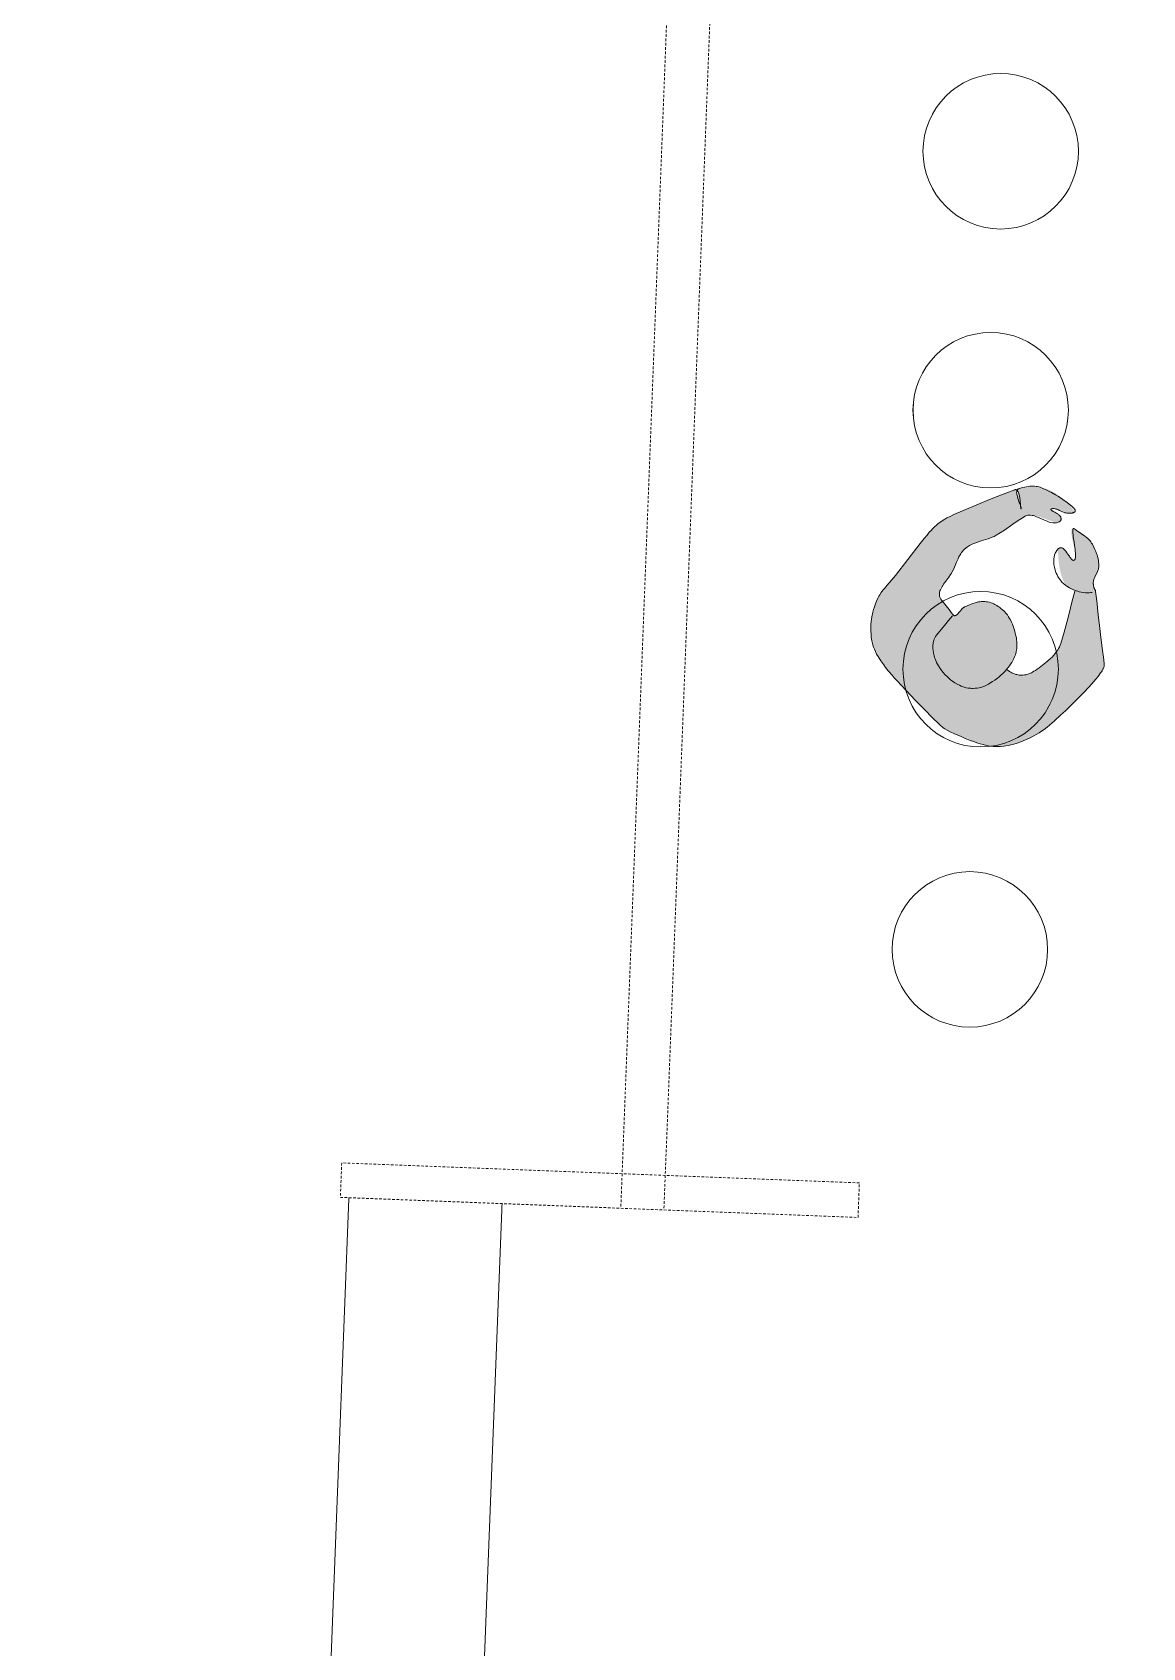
# Model space of a CAD drawing. Header units: millimetres. Extents: x 32078 to 83548, y -4690 to 56252.
# Drawn here: x 77208 to 79780, y 18908 to 22648 of the extents above; entities that cross this region are included whole.
import ezdxf

# ---------------------------------------------------------------- set-up
doc = ezdxf.new("R2010")
doc.units = ezdxf.units.MM
doc.header["$MEASUREMENT"] = 0
doc.linetypes.add('DGN Style 2', pattern=[10, 6, -4])
for name, color, linetype, lineweight in [('FIXT-JNRY-PART', 42, 'Continuous', 0), ('FNSH-FLOR', 220, 'Continuous', 0), ('FURN', 40, 'Continuous', 0), ('FURN-FREE', 1, 'Continuous', 0), ('PRES-FILL', 7, 'Continuous', 0), ('PRES-PEOP', 42, 'Continuous', 0)]:
    doc.layers.add(name, color=color, linetype=linetype, lineweight=lineweight)

# ---------------------------------------------------------------- blocks, each defined once
blk = doc.blocks.new('*U219')
at = {"layer": 'PRES-FILL', "linetype": 'ByBlock', "lineweight": -2}
h = blk.add_hatch(color=0, dxfattribs=at)
edge = h.paths.add_edge_path(flags=16)
edge.add_spline(control_points=[(-87.1, -291.1), (-88.9, -288.5), (-89.4, -283.3), (-89.5, -277.4)], knot_values=[0, 0, 0, 0, 1, 1, 1, 1], degree=3, periodic=0)
edge.add_spline(control_points=[(-89.5, -277.4), (-94.1, -264.3), (-102.3, -248.1), (-95, -247.6), (-88, -247), (-89.7, -264.1), (-89.5, -277.4)], knot_values=[0, 0, 0, 0, 0.509531, 0.509531, 0.509531, 1, 1, 1, 1], degree=3, periodic=0)
edge.add_spline(control_points=[(-89.5, -277.4), (-87.5, -283), (-86.2, -288.1), (-87.1, -291.1)], knot_values=[0, 0, 0, 0, 1, 1, 1, 1], degree=3, periodic=0)
edge.add_spline(control_points=[(-87.1, -291.1), (-86, -292.7), (-84.3, -293.3), (-82, -292.6), (-63.6, -286.7), (-44.9, -280.7), (-26.4, -274.1), (-4, -266.1), (18.4, -258.1), (40.8, -249.8), (62.1, -241.9), (84, -234.3), (102, -220.3), (117.4, -208.3), (129.9, -193.2), (142.6, -178.6), (163, -155.2), (182.9, -131.3), (203.2, -107.9), (213.2, -96.5), (224.2, -86), (234.3, -74.7), (246.7, -60.8), (254.8, -44.4), (259.7, -25), (268.8, 10.8), (269.4, 46.9), (252.7, 77.9), (241.3, 99.1), (227.3, 117.8), (212, 135.7), (198.2, 151.6), (184.4, 167.6), (170.6, 183.5), (153.9, 202.7), (137.1, 221.9), (119.8, 240.6), (106.8, 254.7), (88.4, 262.4), (71.1, 271.5), (49.3, 282.9), (28.3, 292.7), (3.3, 297.3), (-21.5, 302), (-44.7, 298.6), (-68.4, 290.7), (-91.1, 283.2), (-111.9, 273.8), (-130.5, 259.8), (-157.5, 239.5), (-182.8, 217.5), (-207.6, 194.9), (-226.2, 177.9), (-244, 160), (-260.3, 140.7), (-265.4, 134.8), (-270.1, 127.5), (-269.8, 119.5), (-269, 91.5), (-265, 65.1), (-263.2, 38), (-261.2, 9.3), (-260.2, -19.6), (-257.9, -48.3), (-257.6, -51.7), (-255, -54.6), (-254.2, -58), (-253.4, -61.6), (-253.2, -65.2), (-253.5, -68.8), (-254.4, -82.4), (-267.6, -92.2), (-268.2, -106.7), (-269, -125.4), (-262.5, -142.7), (-255.6, -157.8), (-248.2, -173.7), (-230.6, -189), (-215.1, -195.9), (-194.6, -205.1), (-227.5, -119.8), (-210.4, -122.7), (-200.6, -124.4), (-194.9, -152.8), (-181.9, -153.3), (-179.8, -153.3), (-175.7, -153.3), (-175.6, -151), (-174.7, -121.2), (-175.9, -84.2), (-191.9, -63.8), (-196.2, -58.4), (-202.4, -54.5), (-209.7, -51.7)], knot_values=[0, 0, 0, 0, 0.004098, 0.004098, 0.004098, 0.036354, 0.036354, 0.036354, 0.07573, 0.07573, 0.07573, 0.113201, 0.113201, 0.113201, 0.145266, 0.145266, 0.145266, 0.196552, 0.196552, 0.196552, 0.221625, 0.221625, 0.221625, 0.252365, 0.252365, 0.252365, 0.309173, 0.309173, 0.309173, 0.348127, 0.348127, 0.348127, 0.382965, 0.382965, 0.382965, 0.425054, 0.425054, 0.425054, 0.456865, 0.456865, 0.456865, 0.496842, 0.496842, 0.496842, 0.536467, 0.536467, 0.536467, 0.574696, 0.574696, 0.574696, 0.630228, 0.630228, 0.630228, 0.671879, 0.671879, 0.671879, 0.684675, 0.684675, 0.684675, 0.729775, 0.729775, 0.729775, 0.777357, 0.777357, 0.777357, 0.783126, 0.783126, 0.783126, 0.789055, 0.789055, 0.789055, 0.811446, 0.811446, 0.811446, 0.840448, 0.840448, 0.840448, 0.871083, 0.871083, 0.871083, 0.911485, 0.911485, 0.911485, 0.934486, 0.934486, 0.934486, 0.938181, 0.938181, 0.938181, 0.987094, 0.987094, 0.987094, 1, 1, 1, 1], degree=3, periodic=0)
edge.add_line((-209.7, -51.7), (-194, 0))
edge.add_spline(control_points=[(-194, 0), (-187, 22.7), (-179.6, 45.3), (-171.5, 67.7), (-163, 91.4), (-139.6, 107.6), (-118.7, 121.9), (-107.4, 129.7), (-96.1, 136.5), (-80.5, 136.9), (-68.4, 137.2), (-58.5, 133.8), (-50.1, 127.2)], knot_values=[0, 0, 0, 0, 0.324205, 0.324205, 0.324205, 0.66843, 0.66843, 0.66843, 0.855113, 0.855113, 0.855113, 1, 1, 1, 1], degree=3, periodic=0)
edge.add_line((-50.1, 127.2), (-43.4, 121.9))
edge.add_spline(control_points=[(-43.4, 121.9), (-53, 112), (-61.7, 101.2), (-66.2, 86.4), (-72, 67.4), (-70.6, 51.9), (-65.8, 32.4), (-60.9, 12.4), (-52.4, -3.9), (-40.5, -16.6), (-29.8, -28), (-15.7, -35.9), (4.1, -37.8), (21.4, -39.5), (32.8, -32.6), (46, -27.7), (56.1, -23.9), (64, -4.3), (73.4, -9.4), (78.2, -11.9), (80, -18.4), (83, -23.2), (90.4, -35.2), (104.9, -43.5), (103.9, -59.9), (102.6, -82.9), (81.9, -92.8), (71.8, -109.6), (62.8, -124.7), (56.9, -143.1), (45.7, -155.8), (27.6, -176.6), (-8.7, -176.6), (-33.9, -189.3), (-57.3, -201), (-80, -218.6), (-102.9, -230.2), (-126.4, -242.2), (-170.3, -203.5), (-183.9, -215.1), (-185.4, -216.4), (-186.2, -221.3), (-185.7, -224), (-184, -232.5), (-161.6, -243.7), (-165.3, -244.4), (-170.3, -245.4), (-189.8, -234), (-202.1, -232.4), (-207, -231.8), (-219.2, -228.5), (-217.4, -233.8), (-214.3, -243.7), (-208.3, -250.8), (-201.7, -257.1), (-184.8, -273.2), (-168.6, -289.9), (-141.4, -295.4), (-121.8, -299.2), (-104.3, -296.7), (-90.1, -293.9), (-88.5, -293.6), (-87.5, -292.6), (-87.1, -291.1)], knot_values=[0, 0, 0, 0, 0.044568, 0.044568, 0.044568, 0.101682, 0.101682, 0.101682, 0.159954, 0.159954, 0.159954, 0.212108, 0.212108, 0.212108, 0.25772, 0.25772, 0.25772, 0.292514, 0.292514, 0.292514, 0.310285, 0.310285, 0.310285, 0.355053, 0.355053, 0.355053, 0.417583, 0.417583, 0.417583, 0.47369, 0.47369, 0.47369, 0.564976, 0.564976, 0.564976, 0.649839, 0.649839, 0.649839, 0.736981, 0.736981, 0.736981, 0.746599, 0.746599, 0.746599, 0.777051, 0.777051, 0.777051, 0.817948, 0.817948, 0.817948, 0.83422, 0.83422, 0.83422, 0.863911, 0.863911, 0.863911, 0.939425, 0.939425, 0.939425, 0.993629, 0.993629, 0.993629, 1, 1, 1, 1], degree=3, periodic=0)
at = {"layer": 'PRES-PEOP', "color": 0, "linetype": 'ByBlock', "lineweight": -2, "flags": 128}
for points in [[(-250.1, -46.7), (-246.5, -46.2), (-243, -45.9), (-239.8, -45.9), (-236.8, -46), (-234, -46.3), (-228.6, -47.1), (-224, -48.2), (-219.9, -49.4), (-216.4, -50.7), (-213.3, -51.9), (-207.9, -54.4), (-203.8, -56.5), (-197.9, -59.9), (-191.9, -63.8), (-189.4, -65.6), (-184.9, -69.7), (-180.9, -73.9), (-177.6, -78.3), (-174.8, -82.6), (-172.5, -86.9), (-170.5, -91.1), (-168.9, -95.1), (-167.6, -98.9), (-166.6, -102.5), (-165.2, -109.4), (-164.5, -115.4), (-164.4, -120.5), (-164.6, -125), (-165, -128.8), (-165.6, -132), (-167.2, -137.4), (-168.7, -141.2), (-170.1, -143.9), (-172.6, -147.7), (-175.6, -151), (-175.9, -151.3), (-176.2, -151.6), (-176.5, -151.8), (-176.9, -152), (-177.2, -152.1), (-177.8, -152.4), (-178.3, -152.6), (-178.8, -152.7), (-179.2, -152.8), (-179.9, -153), (-180.5, -153.1), (-180.9, -153.1), (-181.4, -153.2), (-181.7, -153.2), (-181.9, -153.3), (-183, -153.2), (-184, -153.1), (-184.9, -152.7), (-185.8, -152.3), (-186.7, -151.8), (-187.6, -151.2), (-189.2, -149.7), (-190.7, -148.1), (-192.1, -146.4), (-193.4, -144.7), (-195.7, -141.2), (-199.7, -134.9), (-201.1, -132.6), (-202.4, -130.6), (-203.4, -129.1), (-204.3, -127.8), (-205.1, -126.7), (-206.5, -125.2), (-207.5, -124.2), (-208.2, -123.6), (-209.3, -123), (-209.9, -122.8), (-210.4, -122.7), (-211.6, -122.8), (-212.6, -123.4), (-213.4, -124.3), (-214, -125.6), (-214.5, -127.1), (-214.8, -128.8), (-215.1, -130.7), (-215.3, -132.8), (-215.4, -134.9), (-215.4, -139.4), (-215.3, -144), (-215, -148.6), (-214.3, -157.7), (-213.5, -165.7), (-212.9, -172.5), (-212.4, -178.2), (-212, -182.7), (-211.8, -186.3), (-211.7, -189.1), (-211.8, -191.3), (-211.8, -192.9), (-212, -194.1), (-212.2, -195), (-212.6, -196.2), (-213.1, -196.6), (-213.5, -196.8), (-214.2, -196.6), (-215.1, -195.9), (-216.8, -194.4), (-218.7, -192.9), (-220.7, -191.4), (-222.7, -189.9), (-224.8, -188.4), (-228.9, -185.5), (-232.6, -182.7), (-236, -180.2), (-238.9, -177.8), (-241.4, -175.6), (-245.6, -171.6), (-248.6, -168.4), (-250.6, -165.9), (-252, -163.9), (-253.9, -160.9), (-255.6, -157.8), (-258.4, -151.3), (-260.7, -145.7), (-262.6, -140.7), (-264, -136.4), (-265.2, -132.7), (-266, -129.4), (-267.2, -123.6), (-267.9, -119.4), (-268.2, -116.2), (-268.4, -111.4), (-268.2, -106.7), (-267.9, -104.3), (-267.3, -102), (-266.7, -99.9), (-265.9, -98), (-264.3, -94.3), (-257.6, -81.6), (-256.1, -78.5), (-255.1, -76.1), (-254.5, -74.2), (-253.9, -71.5), (-253.6, -70.1), (-253.5, -68.8), (-253.4, -67.5), (-253.4, -66.3), (-253.4, -65.3), (-253.4, -64.4), (-253.5, -62.8), (-253.6, -61.6), (-253.7, -60.7), (-253.9, -59.3), (-254.2, -58), (-254.4, -57.4), (-254.6, -56.8), (-255, -55.7), (-256.8, -52.1), (-257.2, -51.1), (-257.5, -50.4), (-257.6, -49.9), (-257.8, -49.1), (-257.9, -48.7), (-257.9, -48.3), (-259.4, -26.7), (-261.2, 5.6), (-263.2, 38), (-264.8, 58.4), (-267.6, 89), (-268.9, 104.3), (-269.8, 119.5), (-269.8, 121), (-269.8, 122.3), (-269.6, 123.6), (-269.4, 124.7), (-269.1, 125.8), (-268.4, 127.8), (-267.7, 129.5), (-267, 131), (-266.3, 132.3), (-265, 134.5), (-263.9, 136.1), (-262.2, 138.4), (-260.3, 140.7), (-254, 148.3), (-248.5, 154.6), (-238.6, 165.1), (-231.1, 172.8), (-219.5, 183.9), (-207.6, 194.9), (-188.9, 211.8), (-174.7, 224.2), (-163.9, 233.3), (-147.5, 246.7), (-130.5, 259.8), (-123.3, 264.8), (-116.9, 268.9), (-111.2, 272.2), (-106.1, 274.9), (-97.1, 279.4), (-90.1, 282.5), (-79.4, 286.7), (-68.4, 290.7), (-59.5, 293.5), (-51.6, 295.6), (-44.7, 297.1), (-38.6, 298.1), (-33.3, 298.8), (-28.6, 299.2), (-20.5, 299.6), (-14.5, 299.5), (-10, 299.2), (-3.3, 298.5), (3.3, 297.3), (11.9, 295.3), (19.5, 293.2), (26, 291.1), (31.7, 289.1), (41.7, 285.3), (49.1, 282.1), (60.1, 277), (71.1, 271.5), (84.3, 264.8), (94, 259.7), (101, 255.6), (106.1, 252.3), (109.7, 249.7), (112.4, 247.6), (116.2, 244.2), (119.8, 240.6), (132.8, 226.5), (151.8, 205.1), (170.6, 183.5), (191.3, 159.6), (212, 135.7), (217.6, 128.9), (222.5, 122.9), (230.6, 112.3), (236.4, 104.1), (240.6, 97.7), (246.8, 88), (252.7, 77.9), (255.8, 71.9), (258.3, 66.2), (260.3, 60.7), (261.9, 55.5), (263.2, 50.5), (265.1, 41), (266.1, 32.6), (266.5, 25.2), (266.6, 18.7), (266.4, 13.1), (265.6, 3.2), (264.6, -4), (262.5, -14.7), (259.7, -25), (257.6, -31.5), (255.6, -37.3), (253.6, -42.3), (251.7, -46.6), (250, -50.3), (246.7, -56.8), (244, -61.5), (241.8, -64.9), (238.2, -69.9), (234.3, -74.7), (230.5, -79), (223.6, -86.3), (213.3, -97), (208.2, -102.4), (203.2, -107.9), (172.9, -143.2), (142.6, -178.6), (133.1, -189.6), (125.9, -197.7), (120.3, -203.7), (116, -208), (112.7, -211.2), (107.5, -215.8), (102, -220.3), (98.6, -222.9), (95.2, -225.2), (88.9, -229.1), (83.1, -232.3), (78, -234.9), (68.9, -239), (61.9, -241.9), (40.8, -249.8), (7.2, -262), (-26.4, -274.1), (-40.3, -279), (-61.2, -285.9), (-82, -292.6), (-83.3, -292.9), (-84.5, -292.8), (-85.5, -292.5), (-86.5, -292), (-87.3, -291.3), (-88, -290.4), (-88.7, -289.5), (-89.3, -288.4), (-89.8, -287.2), (-90.3, -286), (-91, -283.3), (-91.7, -280.6), (-92.1, -277.9), (-92.8, -272.6), (-93.2, -267.8), (-93.5, -263.6), (-93.6, -260.2), (-93.8, -257.4), (-93.9, -255.1), (-93.9, -253.3), (-94, -251.9), (-94.1, -250.8), (-94.1, -249.9), (-94.3, -248.7), (-94.4, -248), (-94.5, -247.7), (-94.7, -247.5), (-95, -247.6), (-95.2, -247.9), (-95.2, -248.5), (-95.2, -249.2), (-95.1, -250), (-94.9, -251), (-94.6, -252), (-94.3, -253.1), (-93.6, -255.5), (-92.9, -257.9), (-92.1, -260.4), (-91.3, -262.9), (-89.8, -267.7), (-88.6, -272.1), (-87.6, -275.9), (-87, -279.1), (-86.5, -281.8), (-86.3, -284), (-86.2, -285.8), (-86.3, -287.3), (-86.4, -288.5), (-86.6, -289.5), (-87.1, -291), (-87.6, -292), (-88.1, -292.6), (-89, -293.4), (-90.1, -293.9), (-92.7, -294.7), (-95.3, -295.4), (-97.9, -296), (-100.4, -296.6), (-105.4, -297.6), (-110, -298.2), (-114.1, -298.7), (-117.7, -298.9), (-120.8, -299), (-123.6, -298.9), (-128.3, -298.6), (-131.8, -298.1), (-134.3, -297.6), (-138, -296.7), (-141.4, -295.4), (-149.1, -291.7), (-155.9, -288.2), (-161.8, -285), (-166.8, -282), (-175.7, -276.4), (-182.3, -272), (-192, -264.8), (-201.7, -257.1), (-203.2, -255.9), (-204.8, -254.6), (-206.4, -253.3), (-209.4, -250.7), (-212, -248.3), (-214.2, -246.2), (-215.9, -244.3), (-217.2, -242.7), (-218.2, -241.4), (-218.8, -240.2), (-219.3, -239.2), (-219.5, -238.4), (-219.6, -237.7), (-219.7, -237.1), (-219.6, -236.7), (-219.4, -235.8), (-219.1, -235.3), (-218.8, -234.9), (-218.2, -234.3), (-217.4, -233.8), (-216.6, -233.4), (-215.7, -233.1), (-214.9, -232.8), (-214.2, -232.6), (-213.4, -232.5), (-212, -232.2), (-210.8, -232.1), (-209.7, -232.1), (-207.8, -232.1), (-206.3, -232.1), (-204.2, -232.3), (-202.1, -232.4), (-199.7, -232.8), (-197.5, -233.3), (-195.5, -234), (-193.6, -234.7), (-190, -236.4), (-183.7, -239.7), (-181.4, -240.9), (-179.4, -241.9), (-177.6, -242.7), (-176, -243.3), (-173.3, -244.1), (-171.3, -244.5), (-169.8, -244.7), (-168.7, -244.8), (-167, -244.7), (-165.3, -244.4), (-164.6, -244.2), (-164.1, -243.9), (-163.7, -243.6), (-163.6, -243.3), (-163.6, -243), (-163.7, -242.6), (-163.9, -242.3), (-164.2, -241.9), (-164.6, -241.5), (-165, -241.1), (-165.5, -240.7), (-166.5, -239.8), (-167.7, -239), (-168.9, -238.2), (-170.1, -237.4), (-172.6, -235.9), (-177, -233), (-178.7, -231.8), (-180, -230.8), (-181.1, -230), (-182, -229.2), (-182.7, -228.6), (-183.8, -227.4), (-184.5, -226.5), (-185, -225.9), (-185.4, -224.9), (-185.6, -224.5), (-185.7, -224), (-185.7, -223.5), (-185.8, -223), (-185.8, -222.5), (-185.9, -221.5), (-186, -220.6), (-186, -219.8), (-185.9, -219.1), (-185.8, -218.5), (-185.7, -218), (-185.6, -217.6), (-185.5, -217.2), (-185.4, -216.9), (-185.1, -216.3), (-184.9, -216), (-184.7, -215.7), (-184.3, -215.4), (-183.9, -215.1), (-181.6, -213.7), (-179.3, -212.7), (-177.1, -212), (-174.8, -211.6), (-172.7, -211.4), (-170.5, -211.4), (-166.3, -211.9), (-162.3, -212.8), (-158.5, -214), (-155, -215.4), (-127.9, -228.6), (-124.6, -229.9), (-121.7, -230.8), (-119.3, -231.5), (-115, -232.2), (-111.9, -232.4), (-109.6, -232.2), (-106.2, -231.5), (-102.9, -230.2), (-94.2, -225.5), (-86.7, -221.1), (-73.5, -212.9), (-53.8, -200.5), (-43.9, -194.6), (-33.9, -189.3), (-29, -187.1), (-24.4, -185.2), (-15.2, -182.3), (1.3, -177.9), (13.7, -174.4), (18.2, -172.9), (22.1, -171.5), (28.6, -168.6), (33.3, -166), (36.6, -163.8), (41.4, -160.1), (43.6, -158.1), (45.7, -155.8), (47.9, -153.2), (49.9, -150.7), (51.6, -148.3), (54.5, -143.6), (56.8, -139.4), (60.6, -131.9), (66, -120.5), (68.8, -115), (71.8, -109.6), (73.8, -106.5), (75.8, -103.6), (80, -98.1), (87.8, -88.6), (90.7, -85.1), (93.1, -82), (95.2, -79.2), (96.8, -76.8), (99.4, -72.6), (101.1, -69.5), (102.1, -67.1), (103.3, -63.5), (103.7, -61.7), (103.9, -59.9), (104, -58.8), (103.9, -56.6), (103.6, -54.6), (103, -52.6), (102.3, -50.8), (101.5, -49.1), (100.7, -47.5), (98.8, -44.4), (83, -23.2), (78.3, -15.8), (77.2, -14), (76.3, -12.7), (75.6, -11.8), (74.5, -10.5), (73.4, -9.4), (72.7, -8.8), (72, -8.4), (71.4, -8.1), (70.7, -8), (70.1, -8), (69.5, -8.1), (68.8, -8.2), (68.2, -8.5), (67, -9.1), (65.9, -9.9), (64.8, -10.8), (63.7, -11.8), (62.7, -12.8), (60.7, -14.8), (57.2, -18.6), (54.5, -21.5), (52.4, -23.5), (50.9, -24.8), (49.7, -25.7), (48.8, -26.3), (47.4, -27.1), (46, -27.7), (35.6, -31.4), (27.7, -33.9), (21.7, -35.6), (17.3, -36.6), (13.9, -37.2), (11.5, -37.5), (7.8, -37.8), (4.1, -37.8), (1.2, -37.6), (-1.6, -37.3), (-4.1, -36.9), (-6.5, -36.4), (-10.9, -35.2), (-14.7, -33.9), (-18, -32.5), (-20.9, -31.1), (-23.4, -29.7), (-27.7, -27), (-31, -24.7), (-33.4, -22.9), (-36.9, -19.9), (-40.5, -16.6), (-43.3, -13.7), (-45.7, -11.1), (-47.8, -8.5), (-49.6, -6.1), (-51.2, -3.9), (-53.8, 0.4), (-55.9, 4.2), (-57.5, 7.5), (-60, 13.5), (-61.6, 18.1), (-63.8, 25.1), (-65.8, 32.4), (-67.4, 39.1), (-68.6, 45), (-69.3, 50.3), (-69.8, 54.9), (-70, 59), (-70, 62.5), (-70, 65.6), (-69.6, 70.9), (-69.1, 74.9), (-68.6, 77.8), (-67.5, 82.1), (-66.2, 86.4), (-65.3, 88.9), (-63.3, 93.6), (-61.4, 97.5), (-59.5, 100.9), (-57.8, 103.8), (-56.2, 106.3), (-53.1, 110.6), (-50.6, 113.8), (-46.6, 118.5), (-42.3, 123.1), (-39.5, 125.9), (-34.1, 130.9), (-29.4, 135), (-25.2, 138.3), (-21.5, 141), (-14.8, 145.5), (-9.6, 148.5), (-5.7, 150.7), (0.4, 153.8), (6.7, 156.6), (10, 158), (13.2, 159.1), (16.3, 159.9), (19.2, 160.6), (22, 161.2), (27.2, 161.9), (31.9, 162.1), (36, 162.1), (39.5, 162), (42.6, 161.6), (48, 160.8), (52, 159.8), (54.9, 159), (59.2, 157.4), (63.4, 155.6), (67.4, 153.5), (71.1, 151.4), (77.6, 147.3), (83.1, 143.3), (87.6, 139.5), (91.4, 136), (94.6, 132.8), (100, 126.9), (103.7, 122.1), (106.4, 118.4), (110.3, 112.5), (113.9, 106.4), (116.2, 102.1), (118.1, 97.9), (119.7, 93.8), (121, 89.9), (122.1, 86.2), (123, 82.8), (124.3, 76.2), (124.9, 70.4), (125.1, 65.4), (125, 61.1), (124.6, 57.4), (124.1, 54.2), (123.5, 51.5), (122.1, 47), (120.8, 43.7), (119.6, 41.3), (117.5, 38), (115, 34.8), (95.8, 13.3), (86, 2.7), (76.2, -7.9)], [(-209.7, -51.7), (-201.8, -25.9), (-194, 0), (-188.7, 17), (-180.4, 42.4), (-176.1, 55), (-171.5, 67.7), (-169.8, 72), (-167.8, 75.9), (-165.8, 79.4), (-163.8, 82.6), (-161.7, 85.5), (-157.5, 90.7), (-153.4, 95), (-149.7, 98.6), (-146.2, 101.7), (-139.8, 106.9), (-134.7, 110.7), (-126.9, 116.3), (-118.7, 121.9), (-114, 125), (-109.9, 127.5), (-106.3, 129.4), (-103.1, 131), (-100.3, 132.3), (-97.8, 133.3), (-95.7, 134), (-91.9, 135.2), (-89.1, 135.9), (-86.9, 136.3), (-83.7, 136.7), (-80.5, 136.9), (-78.6, 136.9), (-76.8, 136.8), (-75, 136.7), (-71.8, 136.3), (-68.9, 135.7), (-66.3, 135.1), (-64.1, 134.4), (-62.2, 133.8), (-59, 132.5), (-56.6, 131.3), (-54.9, 130.4), (-52.5, 128.9), (-50.1, 127.2), (-46.8, 124.6), (-43.4, 121.9)]]:
    blk.add_lwpolyline(points, dxfattribs=at)

msp = doc.modelspace()

# ---------------------------------------------------------------- linework, layer by layer
at = {"layer": 'FNSH-FLOR', "flags": 128}
for points in [[(79429.1, 49249.6), (77562.7, 955.6), (77208, 969.3), (79074.4, 49263.3), (79429.1, 49249.6)], [(79429.1, 49249.6), (77562.7, 955.6), (80790, 830.9), (80783.9, 671.5), (81303.7, 651.4), (83182.6, 49264.1), (82662.6, 49284.2), (82656.4, 49124.8), (79429.1, 49249.6)]]:
    msp.add_lwpolyline(points, close=True, dxfattribs=at)

# ---------------------------------------------------------------- next in the draw order: wipeouts: each hides what was drawn before it
at = {"lineweight": 0}
for points, layer in [([(78089.9, 24307.1), (79289, 24260.8), (79120.6, 19904.1), (77921.5, 19950.4)], 'FIXT-JNRY-PART'), ([(79475.2, 22546.5), (79440.2, 22547.9), (79441.6, 22582.8), (79476.6, 22581.5)], 'FURN-FREE'), ([(79589.7, 22264.2), (79608.4, 22293.8), (79638, 22275.2), (79619.3, 22245.6)], 'FURN-FREE'), ([(79452, 21947), (79417.1, 21948.3), (79418.4, 21983.3), (79453.4, 21981.9)], 'FURN-FREE'), ([(79566.5, 21664.7), (79585.2, 21694.3), (79614.8, 21675.6), (79596.2, 21646)], 'FURN-FREE'), ([(79428.9, 21347.4), (79393.9, 21348.8), (79395.3, 21383.7), (79430.2, 21382.4)], 'FURN-FREE'), ([(79543.4, 21065.1), (79562, 21094.7), (79591.6, 21076.1), (79573, 21046.5)], 'FURN-FREE')]:
    msp.add_wipeout(points, dxfattribs=at).dxf.layer = layer

# ---------------------------------------------------------------- next in the draw order: linework, layer by layer
at = {"layer": 'FIXT-JNRY-PART', "linetype": 'DGN Style 2', "flags": 128}
msp.add_lwpolyline([(77921.5, 19950.4), (79120.6, 19904), (79123.7, 19984), (77924.6, 20030.3), (77921.5, 19950.4)], close=True, dxfattribs=at)
at = {"layer": 'FURN', "color": 252, "linetype": 'DGN Style 2', "lineweight": 0}
for p, q in [((78736.3, 24202.1), (78571.1, 19925.3)), ((78836.3, 24198.2), (78671, 19921.4))]:
    msp.add_line(p, q, dxfattribs=at)

# ---------------------------------------------------------------- next in the draw order: wipeouts: each hides what was drawn before it
at = {"lineweight": 0}
for points in [[(79288, 22306.2), (79304.3, 22275.3), (79273.3, 22258.9), (79257, 22289.9)], [(79264.8, 21706.7), (79281.1, 21675.7), (79250.2, 21659.4), (79233.9, 21690.3)], [(79241.6, 21107.1), (79258, 21076.1), (79227, 21059.8), (79210.7, 21090.8)], [(79199.7, 20531.6), (79199.6, 20520.2), (79200.2, 20509), (79201.6, 20497.7), (79203.6, 20486.6), (79206.4, 20475.6), (79209.8, 20464.9), (79213.9, 20454.3), (79218.6, 20444), (79224, 20434.1), (79230, 20424.5), (79236.5, 20415.3), (79243.7, 20406.5), (79251.4, 20398.2), (79259.6, 20390.4), (79268.2, 20383.2), (79277.3, 20376.5), (79286.8, 20370.3), (79296.7, 20364.8), (79306.9, 20359.9), (79317.4, 20355.7), (79328.1, 20352.1), (79339, 20349.2), (79350.1, 20347), (79361.3, 20345.5), (79372.6, 20344.7), (79383.9, 20344.7), (79395.2, 20345.3), (79406.4, 20346.6), (79417.6, 20348.7), (79428.5, 20351.4), (79439.3, 20354.8), (79449.9, 20358.9), (79460.1, 20363.6), (79470.1, 20369), (79479.7, 20375), (79488.9, 20381.6), (79497.6, 20388.7), (79505.9, 20396.4), (79513.7, 20404.6), (79521, 20413.3), (79527.7, 20422.4), (79533.8, 20431.9), (79539.4, 20441.7), (79544.2, 20451.9), (79548.5, 20462.4), (79552.1, 20473.1), (79554.9, 20484.1), (79557.1, 20495.2), (79558.6, 20506.4), (79559.4, 20517.7), (79559.5, 20529), (79558.9, 20540.3), (79557.5, 20551.5), (79555.5, 20562.6), (79552.8, 20573.6), (79549.4, 20584.4), (79545.3, 20594.9), (79540.5, 20605.2), (79535.2, 20615.1), (79529.2, 20624.7), (79522.6, 20633.9), (79515.4, 20642.7), (79507.8, 20651), (79499.6, 20658.8), (79490.9, 20666), (79481.8, 20672.7), (79472.3, 20678.9), (79462.4, 20684.4), (79452.2, 20689.3), (79441.8, 20693.5), (79431, 20697.1), (79420.1, 20700), (79409, 20702.2), (79397.8, 20703.7), (79386.5, 20704.5), (79375.2, 20704.6), (79363.9, 20703.9), (79352.7, 20702.6), (79341.6, 20700.5), (79330.6, 20697.8), (79319.8, 20694.4), (79309.3, 20690.3), (79299, 20685.6), (79289.1, 20680.2), (79279.5, 20674.2), (79270.3, 20667.6), (79261.5, 20660.5), (79253.2, 20652.8), (79245.4, 20644.6), (79238.1, 20636), (79231.4, 20626.9), (79225.3, 20617.3), (79219.8, 20607.5), (79214.9, 20597.3), (79210.7, 20586.8), (79207.1, 20576.1), (79204.2, 20565.1), (79202, 20554)]]:
    msp.add_wipeout(points, dxfattribs=at).dxf.layer = 'FURN-FREE'

# ---------------------------------------------------------------- next in the draw order: linework, layer by layer
at = {"layer": 'FURN-FREE', "lineweight": 0}
msp.add_circle((79379.6, 20524.6), 180, dxfattribs=at)

# ---------------------------------------------------------------- next in the draw order: wipeouts: each hides what was drawn before it
at = {"lineweight": 0}
for points in [[(79271.1, 22379.3), (79271, 22368), (79271.7, 22356.7), (79273, 22345.4), (79275, 22334.3), (79277.8, 22323.3), (79281.2, 22312.6), (79285.3, 22302), (79290, 22291.8), (79295.4, 22281.8), (79301.4, 22272.2), (79307.9, 22263), (79315.1, 22254.3), (79322.8, 22246), (79331, 22238.2), (79339.6, 22230.9), (79348.7, 22224.2), (79358.2, 22218), (79368.1, 22212.5), (79378.3, 22207.6), (79388.8, 22203.4), (79399.5, 22199.8), (79410.4, 22196.9), (79421.5, 22194.7), (79432.7, 22193.2), (79444, 22192.5), (79455.3, 22192.4), (79466.6, 22193), (79477.8, 22194.3), (79489, 22196.4), (79499.9, 22199.1), (79510.7, 22202.5), (79521.3, 22206.6), (79531.5, 22211.4), (79541.5, 22216.7), (79551.1, 22222.7), (79560.3, 22229.3), (79569, 22236.4), (79577.3, 22244.1), (79585.1, 22252.3), (79592.4, 22261), (79599.1, 22270.1), (79605.2, 22279.6), (79610.8, 22289.4), (79615.6, 22299.6), (79619.9, 22310.1), (79623.5, 22320.9), (79626.3, 22331.8), (79628.5, 22342.9), (79630, 22354.1), (79630.8, 22365.4), (79630.9, 22376.7), (79630.3, 22388), (79629, 22399.2), (79626.9, 22410.3), (79624.2, 22421.3), (79620.8, 22432.1), (79616.7, 22442.6), (79611.9, 22452.9), (79606.6, 22462.8), (79600.6, 22472.4), (79594, 22481.6), (79586.8, 22490.4), (79579.2, 22498.7), (79571, 22506.5), (79562.3, 22513.7), (79553.2, 22520.5), (79543.7, 22526.6), (79533.8, 22532.1), (79523.6, 22537), (79513.2, 22541.2), (79502.4, 22544.8), (79491.5, 22547.7), (79480.4, 22549.9), (79469.2, 22551.4), (79457.9, 22552.2), (79446.6, 22552.3), (79435.3, 22551.6), (79424.1, 22550.3), (79413, 22548.3), (79402, 22545.5), (79391.2, 22542.1), (79380.7, 22538), (79370.4, 22533.3), (79360.5, 22527.9), (79350.9, 22521.9), (79341.7, 22515.3), (79332.9, 22508.2), (79324.6, 22500.5), (79316.8, 22492.3), (79309.5, 22483.7), (79302.8, 22474.6), (79296.7, 22465.1), (79291.2, 22455.2), (79286.3, 22445), (79282.1, 22434.5), (79278.5, 22423.8), (79275.6, 22412.8), (79273.4, 22401.8)], [(79247.9, 21779.7), (79247.9, 21768.4), (79248.5, 21757.1), (79249.8, 21745.9), (79251.9, 21734.8), (79254.6, 21723.8), (79258, 21713), (79262.1, 21702.5), (79266.8, 21692.2), (79272.2, 21682.3), (79278.2, 21672.7), (79284.8, 21663.5), (79291.9, 21654.7), (79299.6, 21646.4), (79307.8, 21638.6), (79316.5, 21631.3), (79325.6, 21624.6), (79335.1, 21618.5), (79344.9, 21613), (79355.1, 21608.1), (79365.6, 21603.9), (79376.3, 21600.3), (79387.3, 21597.4), (79398.4, 21595.2), (79409.6, 21593.7), (79420.8, 21592.9), (79432.2, 21592.8), (79443.4, 21593.4), (79454.7, 21594.8), (79465.8, 21596.8), (79476.8, 21599.6), (79487.6, 21603), (79498.1, 21607.1), (79508.4, 21611.8), (79518.3, 21617.2), (79527.9, 21623.2), (79537.1, 21629.7), (79545.9, 21636.9), (79554.2, 21644.6), (79562, 21652.8), (79569.2, 21661.4), (79575.9, 21670.5), (79582.1, 21680), (79587.6, 21689.9), (79592.5, 21700.1), (79596.7, 21710.6), (79600.3, 21721.3), (79603.2, 21732.2), (79605.4, 21743.3), (79606.9, 21754.5), (79607.7, 21765.8), (79607.7, 21777.1), (79607.1, 21788.4), (79605.8, 21799.6), (79603.7, 21810.8), (79601, 21821.7), (79597.6, 21832.5), (79593.5, 21843.1), (79588.8, 21853.3), (79583.4, 21863.3), (79577.4, 21872.9), (79570.8, 21882.1), (79563.7, 21890.8), (79556, 21899.1), (79547.8, 21906.9), (79539.1, 21914.2), (79530, 21920.9), (79520.5, 21927), (79510.7, 21932.6), (79500.5, 21937.4), (79490, 21941.7), (79479.3, 21945.3), (79468.3, 21948.1), (79457.2, 21950.3), (79446, 21951.8), (79434.8, 21952.6), (79423.4, 21952.7), (79412.2, 21952.1), (79400.9, 21950.7), (79389.8, 21948.7), (79378.8, 21946), (79368, 21942.6), (79357.5, 21938.5), (79347.2, 21933.7), (79337.3, 21928.4), (79327.7, 21922.4), (79318.5, 21915.8), (79309.7, 21908.6), (79301.4, 21901), (79293.6, 21892.8), (79286.4, 21884.1), (79279.7, 21875), (79273.5, 21865.5), (79268, 21855.6), (79263.1, 21845.4), (79258.9, 21835), (79255.3, 21824.2), (79252.4, 21813.3), (79250.2, 21802.2)], [(79224.8, 21180.2), (79224.7, 21168.9), (79225.3, 21157.6), (79226.6, 21146.3), (79228.7, 21135.2), (79231.4, 21124.2), (79234.8, 21113.5), (79238.9, 21102.9), (79243.7, 21092.7), (79249, 21082.7), (79255, 21073.1), (79261.6, 21063.9), (79268.8, 21055.2), (79276.4, 21046.9), (79284.6, 21039.1), (79293.3, 21031.8), (79302.4, 21025.1), (79311.9, 21018.9), (79321.8, 21013.4), (79332, 21008.5), (79342.4, 21004.3), (79353.2, 21000.7), (79364.1, 20997.8), (79375.2, 20995.6), (79386.4, 20994.1), (79397.7, 20993.3), (79409, 20993.3), (79420.3, 20993.9), (79431.5, 20995.2), (79442.6, 20997.3), (79453.6, 21000), (79464.4, 21003.4), (79474.9, 21007.5), (79485.2, 21012.2), (79495.1, 21017.6), (79504.7, 21023.6), (79513.9, 21030.2), (79522.7, 21037.3), (79531, 21045), (79538.8, 21053.2), (79546.1, 21061.9), (79552.8, 21071), (79558.9, 21080.5), (79564.4, 21090.3), (79569.3, 21100.5), (79573.5, 21111), (79577.1, 21121.8), (79580, 21132.7), (79582.2, 21143.8), (79583.7, 21155), (79584.5, 21166.3), (79584.6, 21177.6), (79584, 21188.9), (79582.6, 21200.1), (79580.6, 21211.2), (79577.8, 21222.2), (79574.4, 21233), (79570.3, 21243.5), (79565.6, 21253.8), (79560.2, 21263.7), (79554.2, 21273.3), (79547.7, 21282.5), (79540.5, 21291.3), (79532.8, 21299.6), (79524.6, 21307.4), (79516, 21314.6), (79506.9, 21321.4), (79497.4, 21327.5), (79487.5, 21333), (79477.3, 21337.9), (79466.8, 21342.1), (79456.1, 21345.7), (79445.2, 21348.6), (79434.1, 21350.8), (79422.9, 21352.3), (79411.6, 21353.1), (79400.3, 21353.2), (79389, 21352.5), (79377.8, 21351.2), (79366.6, 21349.2), (79355.7, 21346.4), (79344.9, 21343), (79334.3, 21338.9), (79324.1, 21334.2), (79314.1, 21328.8), (79304.5, 21322.8), (79295.3, 21316.2), (79286.6, 21309.1), (79278.3, 21301.4), (79270.5, 21293.2), (79263.2, 21284.6), (79256.5, 21275.5), (79250.4, 21266), (79244.8, 21256.1), (79240, 21245.9), (79235.7, 21235.4), (79232.1, 21224.7), (79229.3, 21213.7), (79227.1, 21202.7)]]:
    msp.add_wipeout(points, dxfattribs=at).dxf.layer = 'FURN-FREE'

# ---------------------------------------------------------------- next in the draw order: linework, layer by layer
at = {"layer": 'FURN-FREE', "lineweight": 0}
for centre in [(79451, 22372.3), (79427.8, 21772.8), (79404.6, 21173.2)]:
    msp.add_circle(centre, 180, dxfattribs=at)

# ---------------------------------------------------------------- next in the draw order: block references
at = {"layer": 'PRES-FILL', "xscale": 1.000009635247655, "yscale": 1.000009635247655, "zscale": 1.000009635247655, "rotation": 182.7513882734418}
msp.add_blockref('*U219', (79415.6, 21292.5), dxfattribs=at)

doc.saveas('drawing.dxf')
